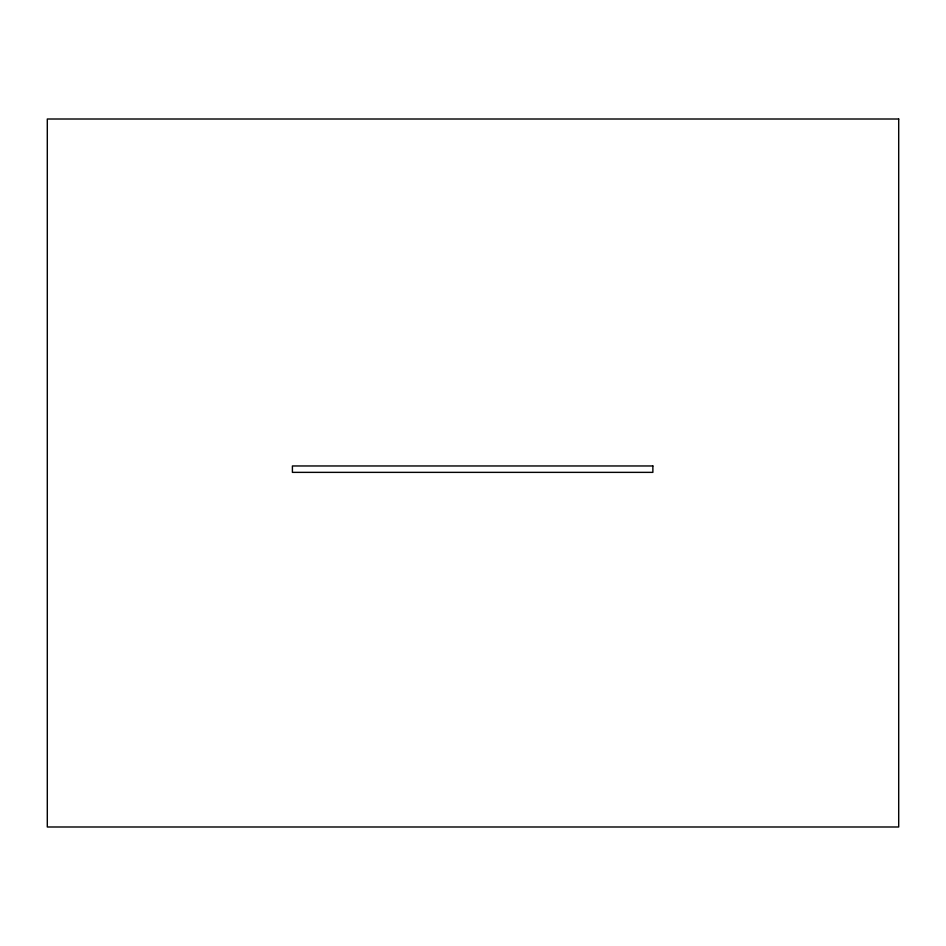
<?xml version="1.0" encoding="UTF-8"?>
<svg xmlns="http://www.w3.org/2000/svg" width="946" height="946" viewBox="0 0 946 946"><rect width="100%" height="100%" fill="white"/><g stroke="black" fill="none" stroke-linecap="round" stroke-linejoin="round"><path stroke-width="1.42" d="M898.7 119.007L47.3 119.007L47.3 826.993L898.7 826.993L898.7 119.007M652.87 465.964L292.409 465.964L292.409 472.361L652.87 472.361L652.87 465.964"/></g></svg>
